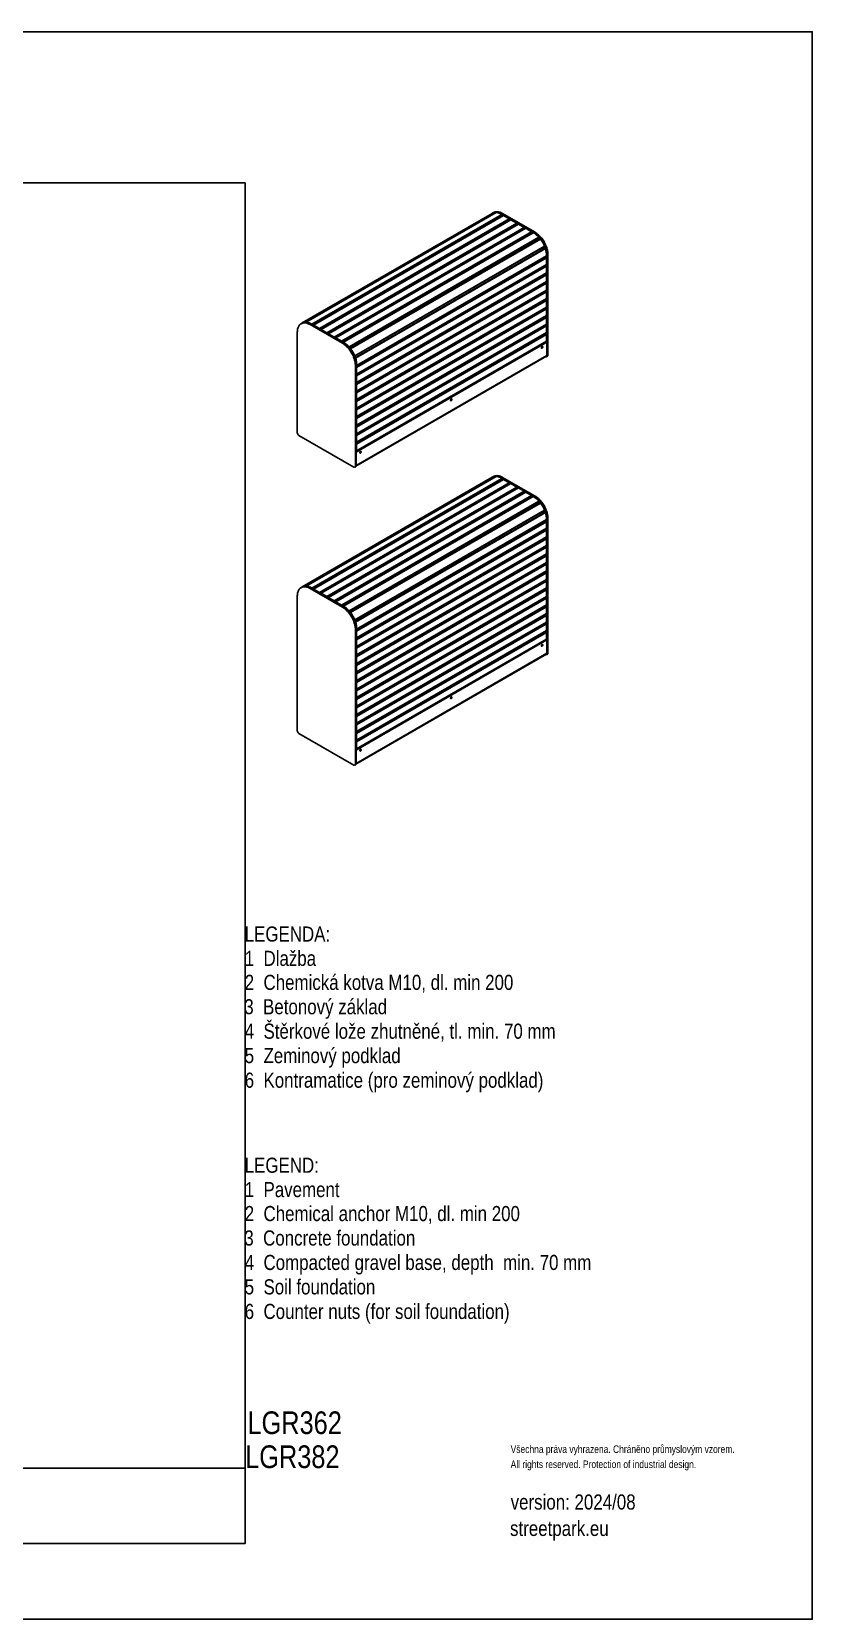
# Model space of a CAD drawing. Header units: millimetres. Extents: x 11004 to 16944, y 3085 to 7285.
# Drawn here: x 14880 to 16944, y 3085 to 7285 of the extents above; entities that cross this region are included whole.
import ezdxf

# ---------------------------------------------------------------- set-up
doc = ezdxf.new("R2010")
doc.units = ezdxf.units.MM
doc.header["$LTSCALE"] = 0.3
doc.layers.add('Nekreslit', color=6, linetype='Continuous', plot=False)
doc.styles.add('SEACAD_Arial', font='arial.ttf', dxfattribs={"width": 0.8})

msp = doc.modelspace()

# ---------------------------------------------------------------- linework, layer by layer
for p, q in [((16098, 6804.8), (15595.7, 6514.8)), ((16104, 6806.8), (15601.7, 6516.8)), ((16105.2, 6805.8), (15603.4, 6516.1)), ((16108, 6806.9), (15605.7, 6517)), ((16108.3, 6807), (15606, 6517)), ((16101.5, 6806.8), (16099.8, 6805.8)), ((16105.2, 6805.8), (16105.4, 6805.4)), ((16123.8, 6803.4), (16125.5, 6804.4)), ((16125.5, 6804.4), (16211.2, 6754.9)), ((16123.3, 6801.7), (15621, 6511.7)), ((16124.1, 6800.2), (15621.8, 6510.3)), ((16127.3, 6799.1), (15625, 6509.1)), ((16127.9, 6799), (15625.6, 6509.1)), ((16143.2, 6790.2), (15640.9, 6500.2)), ((16144.1, 6788.8), (15641.7, 6498.8)), ((16146.9, 6787.8), (15644.5, 6497.9)), ((16147.5, 6787.8), (15645.1, 6497.8)), ((16162.7, 6779), (15660.4, 6489)), ((16163.6, 6777.5), (15661.2, 6487.5)), ((16166.5, 6776.5), (15664.2, 6486.5)), ((15664.8, 6486.4), (16167.1, 6776.4)), ((15680.1, 6477.6), (16182.4, 6767.6)), ((15680.9, 6476.2), (16183.2, 6766.1)), ((16186, 6765.2), (15683.7, 6475.2)), ((15684.3, 6475.2), (16186.6, 6765.2)), ((16123.8, 6803.4), (16209.5, 6753.9)), ((16124.1, 6800.2), (16124.1, 6797.2)), ((16127.9, 6799), (16143.2, 6790.2)), ((16144.1, 6788.8), (16144.1, 6786.2)), ((16147.5, 6787.8), (16162.7, 6779)), ((16163.6, 6777.5), (16163.6, 6774.8)), ((16182.4, 6767.6), (16167.1, 6776.4)), ((16183.2, 6763.6), (16183.2, 6766.1)), ((16201.9, 6756.3), (16186.6, 6765.2)), ((15699.6, 6466.4), (16201.9, 6756.3)), ((15700.4, 6464.9), (16202.8, 6754.9)), ((16206, 6753.7), (15703.7, 6463.7)), ((15704.2, 6463.6), (16206.6, 6753.6)), ((15719.2, 6451.6), (16221.6, 6741.6)), ((15719.6, 6450), (16222, 6740)), ((16224.8, 6737), (15722.5, 6447)), ((15723.5, 6446.5), (16225.8, 6736.5)), ((16202.8, 6751.8), (16202.8, 6754.9)), ((16209.5, 6753.9), (16211.2, 6754.9)), ((16217.4, 6732.7), (16222, 6740)), ((15734.1, 6426.8), (16236.5, 6716.7)), ((15734.3, 6427.9), (16236.6, 6717.9)), ((16237.6, 6712.8), (15735.3, 6422.8)), ((16238.8, 6711.6), (15736.4, 6421.7)), ((15738.5, 6398.7), (16240.9, 6688.7)), ((15739.1, 6402.1), (16241.4, 6692.1)), ((16241.7, 6692.6), (15739.4, 6402.6)), ((15739.4, 6397.3), (16241.7, 6687.3)), ((16229.1, 6712.5), (16237.6, 6712.8)), ((16229.6, 6712.8), (16229.6, 6712.5)), ((16240.9, 6688.7), (16238.2, 6690.3)), ((16241.7, 6669.6), (16241.7, 6687.3)), ((16243.4, 6695.2), (16245.1, 6696.1)), ((16243.4, 6695.2), (16243.4, 6428.6)), ((16245.1, 6696.1), (16245.1, 6429.6)), ((15738.5, 6376.2), (16240.9, 6666.2)), ((15738.5, 6353.7), (16240.9, 6643.7)), ((15739.1, 6379.1), (16241.5, 6669.1)), ((15739.1, 6356.5), (16241.5, 6646.5)), ((15739.4, 6379.6), (16241.7, 6669.6)), ((15739.4, 6374.7), (16241.7, 6664.7)), ((15739.4, 6357.1), (16241.7, 6647.1)), ((15739.4, 6352.2), (16241.7, 6642.2)), ((16240.9, 6666.2), (16238.7, 6667.5)), ((16240.9, 6643.7), (16238.7, 6644.9)), ((16241.7, 6647.1), (16241.7, 6664.7)), ((16241.7, 6624.6), (16241.7, 6642.2)), ((15738.5, 6331.1), (16240.9, 6621.1)), ((15738.5, 6308.6), (16240.9, 6598.6)), ((15739.1, 6334), (16241.5, 6624)), ((15739.1, 6311.5), (16241.5, 6601.5)), ((15739.4, 6334.6), (16241.7, 6624.6)), ((15739.4, 6329.7), (16241.7, 6619.7)), ((15739.4, 6312), (16241.7, 6602)), ((15739.4, 6307.1), (16241.7, 6597.1)), ((15965.3, 6586.3), (15982.2, 6596.1)), ((16240.9, 6621.1), (16238.7, 6622.4)), ((16240.9, 6598.6), (16238.7, 6599.9)), ((16241.7, 6602), (16241.7, 6619.7)), ((16241.7, 6579.5), (16241.7, 6597.1)), ((15738.5, 6286.1), (16240.9, 6576)), ((15738.5, 6263.5), (16240.9, 6553.5)), ((15739.1, 6288.9), (16241.5, 6578.9)), ((15739.1, 6266.4), (16241.5, 6556.4)), ((15739.4, 6289.5), (16241.7, 6579.5)), ((15739.4, 6284.6), (16241.7, 6574.6)), ((15739.4, 6267), (16241.7, 6556.9)), ((15739.4, 6262.1), (16241.7, 6552)), ((16240.9, 6576), (16238.7, 6577.3)), ((16240.9, 6553.5), (16238.7, 6554.8)), ((16241.7, 6556.9), (16241.7, 6574.6)), ((16241.7, 6534.4), (16241.7, 6552)), ((15594, 6513.8), (15592.4, 6512.9)), ((15618, 6511.5), (15616.3, 6510.5)), ((15702.1, 6461), (15616.3, 6510.5)), ((15703.7, 6462), (15618, 6511.5)), ((15621.8, 6510.3), (15621.8, 6509.3)), ((15738.5, 6241), (16240.9, 6531)), ((15739.1, 6243.9), (16241.5, 6533.9)), ((15739.1, 6221.3), (16241.5, 6511.3)), ((15739.4, 6244.4), (16241.7, 6534.4)), ((15739.4, 6239.5), (16241.7, 6529.5)), ((15739.4, 6221.9), (16241.7, 6511.9)), ((16240.9, 6531), (16238.7, 6532.2)), ((16241.7, 6511.9), (16241.7, 6529.5)), ((15582.4, 6490.9), (15582.4, 6224.4)), ((15624.8, 6507.6), (15624.8, 6508.6)), ((15625.6, 6509.1), (15640.9, 6500.2)), ((15641.7, 6498.8), (15641.7, 6497.8)), ((15644.3, 6496.3), (15644.3, 6497.3)), ((15645.1, 6497.8), (15660.4, 6489)), ((15661.2, 6487.5), (15661.2, 6486.5)), ((15663.9, 6486), (15663.9, 6485)), ((15680.1, 6477.6), (15664.8, 6486.4)), ((15680.9, 6475.2), (15680.9, 6476.2)), ((15683.5, 6474.7), (15683.5, 6473.7)), ((15699.6, 6466.4), (15684.3, 6475.2)), ((15738.5, 6218.5), (16240.9, 6508.4)), ((15738.5, 6195.9), (16240.9, 6485.9)), ((15739.1, 6198.8), (16241.5, 6488.8)), ((15739.4, 6217), (16241.7, 6507)), ((15739.4, 6199.3), (16241.7, 6489.3)), ((15739.4, 6194.4), (16241.7, 6484.4)), ((16240.9, 6508.4), (16238.7, 6509.7)), ((16240.9, 6485.9), (16238.7, 6487.2)), ((16241.7, 6489.3), (16241.7, 6507)), ((16241.7, 6466.8), (16241.7, 6484.4)), ((15700.4, 6463.9), (15700.4, 6464.9)), ((15703.7, 6462), (15702.1, 6461)), ((15703.4, 6463.1), (15703.4, 6462.2)), ((15719, 6449), (15719.6, 6450)), ((15721.5, 6446), (15721.9, 6446.2)), ((15722.3, 6446.8), (15721.6, 6445.8)), ((15732.7, 6426.6), (15733.9, 6426.7)), ((15733.1, 6426.7), (15732.7, 6426.5)), ((15737.6, 6136), (16241.6, 6426.9)), ((16240.9, 6465.3), (15737.7, 6174.8)), ((16242.6, 6464.3), (15737.7, 6172.9)), ((16242.6, 6429.1), (15737.7, 6137.6)), ((15739.1, 6176.3), (16241.5, 6466.2)), ((15739.4, 6176.8), (16241.7, 6466.8)), ((16204.5, 6444.9), (16204.5, 6444.3)), ((16207.2, 6446.2), (16207.4, 6446)), ((16207.3, 6446.5), (16207.8, 6446.2)), ((16208.6, 6447.3), (16208.6, 6446.7)), ((16210, 6448.1), (16210, 6447.5)), ((16210.5, 6447.8), (16210.5, 6448.4)), ((16219.2, 6453.4), (16219.7, 6453.1)), ((16219.7, 6453.1), (16220.5, 6453.6)), ((16220.5, 6453.6), (16220, 6453.9)), ((16220.2, 6454), (16220.6, 6453.8)), ((16220.6, 6453.8), (16220.3, 6454)), ((16220.6, 6453.8), (16220.3, 6454)), ((16220.7, 6453.7), (16220.5, 6453.6)), ((16220.6, 6453.8), (16221.1, 6454.5)), ((16225.8, 6457.2), (16225.8, 6456.6)), ((16226.7, 6457.1), (16226.7, 6457.7)), ((16229.8, 6451.1), (16229, 6451.6)), ((16235.3, 6462.7), (16235.8, 6462.4)), ((16235.8, 6462.4), (16236.6, 6462.9)), ((16236.6, 6462.9), (16236.1, 6463.2)), ((16242.6, 6464.3), (16240.9, 6465.3)), ((16242.2, 6425.9), (16243.9, 6426.9)), ((16242.6, 6464.3), (16242.6, 6429.1)), ((16243.4, 6428.6), (16245.1, 6429.6)), ((15734.1, 6422.8), (15735.3, 6422.8)), ((15737.7, 6403.2), (15736, 6402.2)), ((15736, 6135.7), (15736, 6402.2)), ((15737.7, 6136.7), (15737.7, 6403.2)), ((15738.5, 6402.2), (15737.7, 6402.7)), ((15738.5, 6398.7), (15737.7, 6399.2)), ((15739.4, 6379.6), (15739.4, 6397.3)), ((15737.7, 6379.6), (15738.5, 6379.1)), ((15738.5, 6376.2), (15737.7, 6376.7)), ((15737.7, 6357.1), (15738.5, 6356.6)), ((15738.5, 6353.7), (15737.7, 6354.2)), ((15739.4, 6357.1), (15739.4, 6374.7)), ((15739.4, 6334.6), (15739.4, 6352.2)), ((15737.7, 6334.6), (15738.5, 6334.1)), ((15738.5, 6331.1), (15737.7, 6331.6)), ((15737.7, 6312), (15738.5, 6311.5)), ((15738.5, 6308.6), (15737.7, 6309.1)), ((15739.4, 6312), (15739.4, 6329.7)), ((15739.4, 6289.5), (15739.4, 6307.1)), ((15964.3, 6306.3), (15964.3, 6305.7)), ((15969.6, 6309), (15969.8, 6308.9)), ((15969.7, 6309.4), (15969.9, 6309.2)), ((15969.9, 6309.5), (15969.9, 6308.9)), ((15970.4, 6309.2), (15970.4, 6309.8)), ((15979, 6314.7), (15979.5, 6314.5)), ((15979.5, 6314.5), (15980.4, 6314.9)), ((15980.4, 6314.9), (15979.9, 6315.2)), ((15980.1, 6315.4), (15980.4, 6315.2)), ((15980.4, 6315.2), (15980.1, 6315.4)), ((15980.4, 6315.2), (15980.1, 6315.4)), ((15980.5, 6315), (15980.3, 6315)), ((15985.7, 6318.6), (15985.7, 6318)), ((15986.5, 6318.5), (15986.5, 6319.1)), ((15989.7, 6312.5), (15988.8, 6313)), ((15995.1, 6324), (15995.6, 6323.8)), ((15995.6, 6323.8), (15996.5, 6324.2)), ((15996.5, 6324.2), (15996, 6324.5)), ((15737.7, 6289.5), (15738.5, 6289)), ((15738.5, 6286.1), (15737.7, 6286.5)), ((15737.7, 6267), (15738.5, 6266.5)), ((15738.5, 6263.5), (15737.7, 6264)), ((15739.4, 6267), (15739.4, 6284.6)), ((15739.4, 6244.4), (15739.4, 6262.1)), ((15586.7, 6217), (15731.7, 6133.3)), ((15737.7, 6244.4), (15738.5, 6243.9)), ((15738.5, 6241), (15737.7, 6241.5)), ((15737.7, 6221.9), (15738.5, 6221.4)), ((15738.5, 6218.5), (15737.7, 6218.9)), ((15739.4, 6221.9), (15739.4, 6239.5)), ((15739.4, 6199.3), (15739.4, 6217)), ((15737.7, 6199.3), (15738.5, 6198.9)), ((15738.5, 6195.9), (15737.7, 6196.4)), ((15737.7, 6176.8), (15738.5, 6176.3)), ((15737.7, 6176.8), (15739.4, 6175.8)), ((15739.4, 6176.8), (15739.4, 6194.4)), ((15739.4, 6175.8), (15740.2, 6176.3)), ((15740.2, 6176.3), (15739.7, 6176.6)), ((15740.7, 6176.8), (15740.4, 6177)), ((15740.7, 6176.8), (15740.4, 6177)), ((15740.7, 6176.8), (15741, 6177.3)), ((15740.8, 6176.6), (15740.7, 6176.6)), ((15745.5, 6180), (15745.5, 6179.4)), ((15746.4, 6179.9), (15746.4, 6180.4)), ((15749.6, 6173.9), (15748.7, 6174.4)), ((15755, 6185.4), (15755.5, 6185.1)), ((15755.5, 6185.1), (15756.4, 6185.6)), ((15756.4, 6185.6), (15755.9, 6185.9)), ((15734.7, 6133), (15736.4, 6133.9)), ((15737.7, 6136.7), (15736, 6135.7)), ((16098, 6106.7), (15595.7, 5816.7)), ((16104, 6108.7), (15601.7, 5818.7)), ((16105.2, 6107.6), (15603.4, 5818)), ((16108, 6108.8), (15605.7, 5818.8)), ((16108.3, 6108.9), (15606, 5818.9)), ((16123.3, 6103.6), (15621, 5813.6)), ((16124.1, 6102.1), (15621.8, 5812.1)), ((16127.3, 6101), (15625, 5811)), ((16127.9, 6100.9), (15625.6, 5810.9)), ((16143.2, 6092.1), (15640.9, 5802.1)), ((16144.1, 6090.6), (15641.7, 5800.6)), ((16101.5, 6108.6), (16099.8, 6107.7)), ((16105.2, 6107.6), (16105.4, 6107.3)), ((16123.8, 6105.3), (16125.5, 6106.3)), ((16123.8, 6105.3), (16209.5, 6055.8)), ((16124.1, 6102.1), (16124.1, 6099.1)), ((16125.5, 6106.3), (16211.2, 6056.8)), ((16127.9, 6100.9), (16143.2, 6092.1)), ((16144.1, 6090.6), (16144.1, 6088.1)), ((16146.9, 6089.7), (15644.5, 5799.7)), ((16147.5, 6089.7), (15645.1, 5799.7)), ((16162.7, 6080.8), (15660.4, 5790.8)), ((16163.6, 6079.4), (15661.2, 5789.4)), ((16166.5, 6078.4), (15664.2, 5788.4)), ((15664.8, 5788.3), (16167.1, 6078.3)), ((15680.1, 5779.5), (16182.4, 6069.5)), ((15680.9, 5778), (16183.2, 6068)), ((16186, 6067.1), (15683.7, 5777.1)), ((15684.3, 5777), (16186.6, 6067)), ((15699.6, 5768.2), (16201.9, 6058.2)), ((15700.4, 5766.8), (16202.8, 6056.7)), ((16206, 6055.5), (15703.7, 5765.6)), ((15704.2, 5765.5), (16206.6, 6055.5)), ((16147.5, 6089.7), (16162.7, 6080.8)), ((16163.6, 6079.4), (16163.6, 6076.7)), ((16182.4, 6069.5), (16167.1, 6078.3)), ((16183.2, 6065.5), (16183.2, 6068)), ((16201.9, 6058.2), (16186.6, 6067)), ((16202.8, 6053.7), (16202.8, 6056.7)), ((16209.5, 6055.8), (16211.2, 6056.8)), ((15719.2, 5753.5), (16221.6, 6043.5)), ((15719.6, 5751.9), (16222, 6041.9)), ((16224.8, 6038.9), (15722.5, 5748.9)), ((15723.5, 5748.4), (16225.8, 6038.4)), ((15734.1, 5728.6), (16236.5, 6018.6)), ((15734.3, 5729.8), (16236.6, 6019.8)), ((16237.6, 6014.7), (15735.3, 5724.7)), ((16238.8, 6013.5), (15736.4, 5723.5)), ((16217.4, 6034.6), (16222, 6041.9)), ((16229.1, 6014.4), (16237.6, 6014.7)), ((16229.6, 6014.6), (16229.6, 6014.4)), ((15738.5, 5700.6), (16240.9, 5990.6)), ((15738.5, 5678.1), (16240.9, 5968.1)), ((15739.1, 5704), (16241.4, 5994)), ((15739.1, 5681), (16241.5, 5970.9)), ((16241.7, 5994.5), (15739.4, 5704.5)), ((15739.4, 5699.1), (16241.7, 5989.1)), ((15739.4, 5681.5), (16241.7, 5971.5)), ((15739.4, 5676.6), (16241.7, 5966.6)), ((16240.9, 5990.6), (16238.2, 5992.1)), ((16240.9, 5968.1), (16238.7, 5969.3)), ((16241.7, 5971.5), (16241.7, 5989.1)), ((16241.7, 5949), (16241.7, 5966.6)), ((16243.4, 5997), (16245.1, 5998)), ((16243.4, 5997), (16243.4, 5640.4)), ((16245.1, 5998), (16245.1, 5641.3)), ((15738.5, 5655.5), (16240.9, 5945.5)), ((15738.5, 5633), (16240.9, 5923)), ((15739.1, 5658.4), (16241.5, 5948.4)), ((15739.1, 5635.9), (16241.5, 5925.9)), ((15739.4, 5659), (16241.7, 5949)), ((15739.4, 5654.1), (16241.7, 5944.1)), ((15739.4, 5636.4), (16241.7, 5926.4)), ((16240.9, 5945.5), (16238.7, 5946.8)), ((16240.9, 5923), (16238.7, 5924.3)), ((16241.7, 5926.4), (16241.7, 5944.1)), ((15738.5, 5610.5), (16240.9, 5900.5)), ((15739.1, 5613.3), (16241.5, 5903.3)), ((15739.1, 5590.8), (16241.5, 5880.8)), ((15739.4, 5631.5), (16241.7, 5921.5)), ((15739.4, 5613.9), (16241.7, 5903.9)), ((15739.4, 5609), (16241.7, 5899)), ((15739.4, 5591.4), (16241.7, 5881.3)), ((16240.9, 5900.5), (16238.7, 5901.7)), ((16241.7, 5903.9), (16241.7, 5921.5)), ((16241.7, 5881.3), (16241.7, 5899)), ((15738.5, 5587.9), (16240.9, 5877.9)), ((15738.5, 5565.4), (16240.9, 5855.4)), ((15739.1, 5568.3), (16241.5, 5858.3)), ((15739.4, 5586.5), (16241.7, 5876.5)), ((15739.4, 5568.8), (16241.7, 5858.8)), ((15739.4, 5563.9), (16241.7, 5853.9)), ((16240.9, 5877.9), (16238.7, 5879.2)), ((16240.9, 5855.4), (16238.7, 5856.7)), ((16241.7, 5858.8), (16241.7, 5876.5)), ((16241.7, 5836.3), (16241.7, 5853.9)), ((15594, 5815.7), (15592.4, 5814.7)), ((15618, 5813.3), (15616.3, 5812.4)), ((15702.1, 5762.9), (15616.3, 5812.4)), ((15703.7, 5763.9), (15618, 5813.3)), ((15621.8, 5812.1), (15621.8, 5811.2)), ((15624.8, 5809.5), (15624.8, 5810.4)), ((15625.6, 5810.9), (15640.9, 5802.1)), ((15641.7, 5800.6), (15641.7, 5799.7)), ((15644.3, 5798.2), (15644.3, 5799.2)), ((15645.1, 5799.7), (15660.4, 5790.8)), ((15738.5, 5542.9), (16240.9, 5832.8)), ((15738.5, 5520.3), (16240.9, 5810.3)), ((15739.1, 5545.7), (16241.5, 5835.7)), ((15739.1, 5523.2), (16241.5, 5813.2)), ((15739.4, 5546.3), (16241.7, 5836.3)), ((15739.4, 5541.4), (16241.7, 5831.4)), ((15739.4, 5523.8), (16241.7, 5813.7)), ((15739.4, 5518.9), (16241.7, 5808.8)), ((16240.9, 5832.8), (16238.7, 5834.1)), ((16240.9, 5810.3), (16238.7, 5811.6)), ((16241.7, 5813.7), (16241.7, 5831.4)), ((16241.7, 5791.2), (16241.7, 5808.8)), ((15582.4, 5792.8), (15582.4, 5436.1)), ((15661.2, 5789.4), (15661.2, 5788.4)), ((15663.9, 5787.8), (15663.9, 5786.8)), ((15680.1, 5779.5), (15664.8, 5788.3)), ((15680.9, 5777), (15680.9, 5778)), ((15683.5, 5776.6), (15683.5, 5775.6)), ((15699.6, 5768.2), (15684.3, 5777)), ((15700.4, 5765.8), (15700.4, 5766.8)), ((15703.7, 5763.9), (15702.1, 5762.9)), ((15703.4, 5765), (15703.4, 5764.1)), ((15738.5, 5497.8), (16240.9, 5787.8)), ((15738.5, 5475.2), (16240.9, 5765.2)), ((15739.1, 5500.7), (16241.5, 5790.7)), ((15739.1, 5478.1), (16241.5, 5768.1)), ((15739.4, 5501.2), (16241.7, 5791.2)), ((15739.4, 5496.3), (16241.7, 5786.3)), ((15739.4, 5478.7), (16241.7, 5768.7)), ((15739.4, 5473.8), (16241.7, 5763.8)), ((16240.9, 5787.8), (16238.7, 5789)), ((16240.9, 5765.2), (16238.7, 5766.5)), ((16241.7, 5768.7), (16241.7, 5786.3)), ((16241.7, 5746.1), (16241.7, 5763.8)), ((15719, 5750.9), (15719.6, 5751.9)), ((15721.5, 5747.8), (15721.9, 5748.1)), ((15722.3, 5748.7), (15721.6, 5747.7)), ((15732.7, 5728.5), (15733.9, 5728.6)), ((15733.1, 5728.5), (15732.7, 5728.3)), ((15734.1, 5724.6), (15735.3, 5724.7)), ((15738.5, 5452.7), (16240.9, 5742.7)), ((15738.5, 5430.2), (16240.9, 5720.2)), ((15739.1, 5455.6), (16241.5, 5745.6)), ((15739.1, 5433.1), (16241.5, 5723)), ((15739.4, 5456.1), (16241.7, 5746.1)), ((15739.4, 5451.2), (16241.7, 5741.2)), ((15739.4, 5433.6), (16241.7, 5723.6)), ((15739.4, 5428.7), (16241.7, 5718.7)), ((16240.9, 5742.7), (16238.7, 5744)), ((16240.9, 5720.2), (16238.7, 5721.4)), ((16241.7, 5723.6), (16241.7, 5741.2)), ((16241.7, 5701.1), (16241.7, 5718.7)), ((15737.7, 5705.1), (15736, 5704.1)), ((15736, 5347.4), (15736, 5704.1)), ((15737.7, 5348.4), (15737.7, 5705.1)), ((15738.5, 5704.1), (15737.7, 5704.5)), ((15738.5, 5700.6), (15737.7, 5701.1)), ((15737.7, 5681.5), (15738.5, 5681)), ((15738.5, 5678.1), (15737.7, 5678.6)), ((16240.9, 5677.1), (15737.7, 5386.6)), ((16242.6, 5676.1), (15737.7, 5384.6)), ((15738.5, 5407.6), (16240.9, 5697.6)), ((15739.1, 5410.5), (16241.5, 5700.5)), ((15739.1, 5388), (16241.5, 5678)), ((15739.4, 5411.1), (16241.7, 5701.1)), ((15739.4, 5681.5), (15739.4, 5699.1)), ((15739.4, 5406.2), (16241.7, 5696.2)), ((15739.4, 5388.5), (16241.7, 5678.5)), ((15739.4, 5659), (15739.4, 5676.6)), ((16235.3, 5674.4), (16235.8, 5674.1)), ((16235.8, 5674.1), (16236.6, 5674.6)), ((16236.6, 5674.6), (16236.1, 5674.9)), ((16240.9, 5697.6), (16238.7, 5698.9)), ((16242.6, 5676.1), (16240.9, 5677.1)), ((16241.7, 5678.5), (16241.7, 5696.2)), ((16242.6, 5676.1), (16242.6, 5640.8)), ((15737.6, 5347.7), (16241.6, 5638.6)), ((15737.7, 5659), (15738.5, 5658.5)), ((15738.5, 5655.5), (15737.7, 5656)), ((16242.6, 5640.8), (15737.7, 5349.3)), ((15737.7, 5636.4), (15738.5, 5635.9)), ((15738.5, 5633), (15737.7, 5633.5)), ((15739.4, 5636.4), (15739.4, 5654.1)), ((15739.4, 5613.9), (15739.4, 5631.5)), ((16204.5, 5656.6), (16204.5, 5656)), ((16207.2, 5657.9), (16207.4, 5657.7)), ((16207.3, 5658.2), (16207.8, 5657.9)), ((16208.6, 5659), (16208.6, 5658.4)), ((16210, 5659.8), (16210, 5659.2)), ((16210.5, 5659.5), (16210.5, 5660.1)), ((16219.2, 5665.1), (16219.7, 5664.8)), ((16219.7, 5664.8), (16220.5, 5665.3)), ((16220.5, 5665.3), (16220, 5665.6)), ((16220.2, 5665.7), (16220.6, 5665.6)), ((16220.6, 5665.6), (16220.3, 5665.8)), ((16220.6, 5665.6), (16220.3, 5665.8)), ((16220.7, 5665.4), (16220.5, 5665.3)), ((16220.6, 5665.6), (16221.1, 5666.2)), ((16225.8, 5668.9), (16225.8, 5668.4)), ((16226.7, 5668.8), (16226.7, 5669.4)), ((16229.8, 5662.8), (16229, 5663.3)), ((16238.3, 5668.7), (16238.3, 5668.7)), ((16242.2, 5637.6), (16243.9, 5638.6)), ((16243.4, 5640.4), (16245.1, 5641.3)), ((15737.7, 5613.9), (15738.5, 5613.4)), ((15738.5, 5610.5), (15737.7, 5611)), ((15737.7, 5591.4), (15738.5, 5590.9)), ((15738.5, 5587.9), (15737.7, 5588.4)), ((15739.4, 5591.4), (15739.4, 5609)), ((15739.4, 5568.8), (15739.4, 5586.5)), ((15737.7, 5568.8), (15738.5, 5568.3)), ((15738.5, 5565.4), (15737.7, 5565.9)), ((15737.7, 5546.3), (15738.5, 5545.8)), ((15739.4, 5546.3), (15739.4, 5563.9)), ((15738.5, 5542.9), (15737.7, 5543.3)), ((15737.7, 5523.8), (15738.5, 5523.3)), ((15738.5, 5520.3), (15737.7, 5520.8)), ((15739.4, 5523.8), (15739.4, 5541.4)), ((15739.4, 5501.2), (15739.4, 5518.9)), ((15957.7, 5513.9), (15958, 5513.7)), ((15957.8, 5514.2), (15958.3, 5513.9)), ((15959.1, 5515), (15959.1, 5514.4)), ((15969.9, 5521.2), (15969.9, 5520.6)), ((15970.4, 5520.9), (15970.4, 5521.5)), ((15979, 5526.5), (15979.5, 5526.2)), ((15979.5, 5526.2), (15980.4, 5526.7)), ((15980.4, 5526.7), (15979.9, 5527)), ((15980.9, 5527.2), (15980.6, 5527.4)), ((15980.9, 5527.2), (15980.6, 5527.4)), ((15980.9, 5527.2), (15981.1, 5527.7)), ((15981.6, 5527.8), (15981.8, 5528)), ((15985.7, 5530.3), (15985.7, 5529.7)), ((15986.5, 5530.2), (15986.5, 5530.8)), ((15989.7, 5524.2), (15988.8, 5524.7)), ((15995.1, 5535.8), (15995.6, 5535.5)), ((15995.6, 5535.5), (15996.5, 5536)), ((15996.5, 5536), (15996, 5536.3)), ((15737.7, 5501.2), (15738.5, 5500.7)), ((15738.5, 5497.8), (15737.7, 5498.3)), ((15737.7, 5478.7), (15738.5, 5478.2)), ((15738.5, 5475.2), (15737.7, 5475.7)), ((15739.4, 5478.7), (15739.4, 5496.3)), ((15739.4, 5456.1), (15739.4, 5473.8)), ((15586.7, 5428.7), (15731.7, 5345)), ((15737.7, 5456.1), (15738.5, 5455.7)), ((15738.5, 5452.7), (15737.7, 5453.2)), ((15737.7, 5433.6), (15738.5, 5433.1)), ((15738.5, 5430.2), (15737.7, 5430.7)), ((15739.4, 5433.6), (15739.4, 5451.2)), ((15739.4, 5411.1), (15739.4, 5428.7)), ((15737.7, 5411.1), (15738.5, 5410.6)), ((15738.5, 5407.6), (15737.7, 5408.1)), ((15737.7, 5388.5), (15738.5, 5388)), ((15737.7, 5388.5), (15739.4, 5387.6)), ((15739.4, 5388.5), (15739.4, 5406.2)), ((15739.4, 5387.6), (15740.2, 5388)), ((15740.2, 5388), (15739.7, 5388.3)), ((15740.7, 5388.5), (15740.4, 5388.7)), ((15740.7, 5388.5), (15740.4, 5388.7)), ((15740.7, 5388.5), (15741, 5389.1)), ((15740.8, 5388.4), (15740.7, 5388.3)), ((15745.5, 5391.7), (15745.5, 5391.1)), ((15746.4, 5391.6), (15746.4, 5392.2)), ((15749.6, 5385.6), (15748.7, 5386.1)), ((15755, 5397.1), (15755.5, 5396.9)), ((15755.5, 5396.9), (15756.4, 5397.3)), ((15756.4, 5397.3), (15755.9, 5397.6)), ((15734.7, 5344.7), (15736.4, 5345.7)), ((15737.7, 5348.4), (15736, 5347.4))]:
    msp.add_line(p, q)
at = {"flags": 128}
for points in [[(16098.9, 6805.3), (16099, 6805.3), (16100.6, 6806.2), (16102.3, 6807), (16104.2, 6807.5), (16106.1, 6807.9), (16108.2, 6808), (16110.2, 6808), (16112.4, 6807.7), (16114.6, 6807.2), (16116.9, 6806.6), (16119.1, 6805.7), (16121.5, 6804.7), (16123.8, 6803.4)], [(16101.5, 6806.8), (16102.3, 6807.2), (16104, 6808), (16105.9, 6808.5), (16107.8, 6808.9), (16109.9, 6809), (16111.9, 6809), (16114.1, 6808.7), (16116.3, 6808.2), (16118.6, 6807.6), (16120.8, 6806.7), (16123.2, 6805.6), (16125.5, 6804.4)], [(16108, 6806.9), (16108.1, 6807), (16108.3, 6807)], [(16209.5, 6753.9), (16211.8, 6752.5), (16214.1, 6750.9), (16216.4, 6749.1), (16218.6, 6747.2), (16220.8, 6745.1), (16223, 6742.9), (16225.1, 6740.5), (16227.1, 6738.1), (16229, 6735.5), (16230.9, 6732.8), (16232.6, 6730), (16234.3, 6727.2), (16235.8, 6724.3), (16237.2, 6721.3), (16238.5, 6718.4), (16239.6, 6715.4), (16240.6, 6712.4), (16241.5, 6709.4), (16242.2, 6706.5), (16242.7, 6703.5), (16243.1, 6700.7), (16243.3, 6697.9), (16243.4, 6695.2)], [(16211.2, 6754.9), (16213.5, 6753.5), (16215.8, 6751.9), (16218.1, 6750.1), (16220.3, 6748.2), (16222.5, 6746.1), (16224.7, 6743.9), (16226.8, 6741.5), (16228.8, 6739), (16230.7, 6736.4), (16232.6, 6733.8), (16234.3, 6731), (16236, 6728.2), (16237.5, 6725.3), (16238.9, 6722.3), (16240.2, 6719.3), (16241.3, 6716.4), (16242.3, 6713.4), (16243.1, 6710.4), (16243.9, 6707.4), (16244.4, 6704.5), (16244.8, 6701.7), (16245, 6698.9), (16245.1, 6696.1)], [(16217.7, 6733.2), (16217.8, 6733.2), (16217.9, 6733)], [(16225.8, 6736.5), (16225.7, 6736.7), (16225.5, 6736.8), (16225.3, 6736.9), (16225.2, 6737), (16225, 6737), (16224.9, 6737), (16224.8, 6737)], [(16236.5, 6716.7), (16236.5, 6716.8), (16236.6, 6716.9), (16236.7, 6717.1), (16236.7, 6717.2), (16236.7, 6717.4), (16236.7, 6717.7), (16236.6, 6717.9)], [(15616.3, 6510.5), (15614, 6511.7), (15611.7, 6512.8), (15609.4, 6513.7), (15607.2, 6514.3), (15605, 6514.8), (15602.8, 6515), (15600.7, 6515.1), (15598.7, 6515), (15596.8, 6514.6), (15594.9, 6514.1), (15593.2, 6513.3), (15591.5, 6512.4), (15590, 6511.2), (15588.6, 6509.9), (15587.3, 6508.4), (15586.2, 6506.7), (15585.2, 6504.9), (15584.4, 6502.9), (15583.7, 6500.7), (15583.1, 6498.5), (15582.7, 6496), (15582.5, 6493.5), (15582.4, 6490.9)], [(15618, 6511.5), (15615.7, 6512.7), (15613.4, 6513.8), (15611.1, 6514.6), (15608.9, 6515.3), (15606.7, 6515.8), (15604.5, 6516), (15602.4, 6516.1), (15600.4, 6515.9), (15598.5, 6515.6), (15596.6, 6515), (15594.9, 6514.3), (15594, 6513.8)], [(15605.5, 6515.9), (15605.5, 6516.1), (15605.4, 6516.3), (15605.5, 6516.5), (15605.5, 6516.7), (15605.6, 6516.8), (15605.7, 6516.9), (15605.8, 6517), (15606, 6517)], [(15736, 6402.2), (15735.9, 6404.9), (15735.7, 6407.7), (15735.3, 6410.6), (15734.7, 6413.5), (15734, 6416.5), (15733.2, 6419.5), (15732.2, 6422.5), (15731.1, 6425.4), (15729.8, 6428.4), (15728.4, 6431.4), (15726.9, 6434.3), (15725.2, 6437.1), (15723.5, 6439.9), (15721.6, 6442.5), (15719.7, 6445.1), (15717.7, 6447.6), (15715.6, 6450), (15713.4, 6452.2), (15711.2, 6454.3), (15709, 6456.2), (15706.7, 6458), (15704.4, 6459.6), (15702.1, 6461)], [(15737.7, 6403.2), (15737.6, 6405.9), (15737.4, 6408.7), (15737, 6411.6), (15736.4, 6414.5), (15735.7, 6417.5), (15734.9, 6420.4), (15733.9, 6423.4), (15732.7, 6426.4), (15731.5, 6429.4), (15730.1, 6432.3), (15728.6, 6435.2), (15726.9, 6438.1), (15725.2, 6440.8), (15723.3, 6443.5), (15721.4, 6446.1), (15719.4, 6448.6), (15717.3, 6450.9), (15715.1, 6453.2), (15712.9, 6455.3), (15710.7, 6457.2), (15708.4, 6459), (15706.1, 6460.6), (15703.7, 6462)], [(15723.5, 6446.5), (15723.3, 6446.7), (15723.2, 6446.9), (15723, 6447), (15722.8, 6447), (15722.7, 6447.1), (15722.5, 6447), (15722.4, 6447), (15722.3, 6446.8)], [(15733.9, 6426.7), (15734.1, 6426.7), (15734.2, 6426.8), (15734.3, 6426.9), (15734.4, 6427.1), (15734.4, 6427.3), (15734.4, 6427.5), (15734.3, 6427.7), (15734.3, 6427.9)], [(16220.6, 6453.8), (16220.6, 6453.8), (16220.6, 6453.8), (16220.6, 6453.8), (16220.6, 6453.8), (16220.6, 6453.8), (16220.6, 6453.8), (16220.6, 6453.8), (16220.6, 6453.8)], [(16221.8, 6454.8), (16221.8, 6454.8), (16221.9, 6455)], [(16231.7, 6451.2), (16231.7, 6451.8), (16231.4, 6452.3), (16231.1, 6452.5), (16230.6, 6452.6), (16230.1, 6452.5), (16229.6, 6452.2), (16229, 6451.7), (16228.6, 6451.1), (16228.2, 6450.4), (16228, 6449.7), (16227.9, 6449), (16228, 6448.5), (16228.2, 6448), (16228.6, 6447.8), (16229, 6447.7), (16229.6, 6447.8), (16230.1, 6448.1), (16230.6, 6448.6), (16231.1, 6449.2), (16231.4, 6449.9), (16231.7, 6450.6), (16231.7, 6451.2)], [(16243.4, 6428.6), (16243.3, 6427.7), (16243.1, 6426.9), (16242.7, 6426.3), (16242.2, 6425.9), (16241.5, 6425.6), (16240.8, 6425.6), (16240, 6425.8), (16239.8, 6425.9)], [(15980.4, 6315.2), (15980.8, 6315.6), (15981.1, 6315.9)], [(15981.3, 6315.5), (15981.5, 6315.8), (15981.9, 6316.4)], [(15991.6, 6312.6), (15991.5, 6313.2), (15991.3, 6313.6), (15991, 6313.9), (15990.5, 6314), (15990, 6313.9), (15989.4, 6313.5), (15988.9, 6313.1), (15988.5, 6312.5), (15988.1, 6311.8), (15987.9, 6311.1), (15987.8, 6310.4), (15987.9, 6309.8), (15988.1, 6309.4), (15988.5, 6309.1), (15988.9, 6309), (15989.4, 6309.2), (15990, 6309.5), (15990.5, 6310), (15991, 6310.6), (15991.3, 6311.2), (15991.5, 6311.9), (15991.6, 6312.6)], [(15740, 6176.8), (15740.1, 6176.8), (15740.7, 6176.8)], [(15740.1, 6176.4), (15740.3, 6176.4), (15740.8, 6176.7)], [(15740.4, 6176.4), (15740.3, 6176.4), (15740.2, 6176.3)], [(15740.7, 6176.8), (15740.7, 6176.8), (15740.7, 6176.8), (15740.7, 6176.8), (15740.7, 6176.8), (15740.7, 6176.8), (15740.7, 6176.8), (15740.7, 6176.8), (15740.7, 6176.8)], [(15740.8, 6176.7), (15741.2, 6177.1), (15741.6, 6177.6)], [(15741.2, 6176.9), (15741.5, 6177.3), (15741.8, 6177.8)], [(15751.5, 6174), (15751.4, 6174.6), (15751.2, 6175), (15750.8, 6175.3), (15750.4, 6175.3), (15749.8, 6175.2), (15749.3, 6174.9), (15748.8, 6174.4), (15748.3, 6173.8), (15748, 6173.2), (15747.7, 6172.5), (15747.7, 6171.8), (15747.7, 6171.2), (15748, 6170.8), (15748.3, 6170.5), (15748.8, 6170.4), (15749.3, 6170.5), (15749.8, 6170.9), (15750.4, 6171.3), (15750.8, 6171.9), (15751.2, 6172.6), (15751.4, 6173.3), (15751.5, 6174)], [(15731.7, 6133.3), (15732.6, 6132.9), (15733.4, 6132.7), (15734.1, 6132.7), (15734.7, 6133), (15735.3, 6133.4), (15735.7, 6134), (15735.9, 6134.8), (15736, 6135.7)], [(16098.9, 6107.2), (16099, 6107.2), (16100.6, 6108.1), (16102.3, 6108.9), (16104.2, 6109.4), (16106.1, 6109.8), (16108.2, 6109.9), (16110.2, 6109.8), (16112.4, 6109.6), (16114.6, 6109.1), (16116.9, 6108.5), (16119.1, 6107.6), (16121.5, 6106.5), (16123.8, 6105.3)], [(16101.5, 6108.6), (16102.3, 6109.1), (16104, 6109.8), (16105.9, 6110.4), (16107.8, 6110.7), (16109.9, 6110.9), (16111.9, 6110.8), (16114.1, 6110.6), (16116.3, 6110.1), (16118.6, 6109.4), (16120.8, 6108.6), (16123.2, 6107.5), (16125.5, 6106.3)], [(16108, 6108.8), (16108.1, 6108.9), (16108.3, 6108.9)], [(16209.5, 6055.8), (16211.8, 6054.4), (16214.1, 6052.8), (16216.4, 6051), (16218.6, 6049.1), (16220.8, 6047), (16223, 6044.8), (16225.1, 6042.4), (16227.1, 6039.9), (16229, 6037.3), (16230.9, 6034.7), (16232.6, 6031.9), (16234.3, 6029.1), (16235.8, 6026.2), (16237.2, 6023.2), (16238.5, 6020.2), (16239.6, 6017.3), (16240.6, 6014.3), (16241.5, 6011.3), (16242.2, 6008.3), (16242.7, 6005.4), (16243.1, 6002.5), (16243.3, 5999.7), (16243.4, 5997)], [(16211.2, 6056.8), (16213.5, 6055.4), (16215.8, 6053.8), (16218.1, 6052), (16220.3, 6050.1), (16222.5, 6048), (16224.7, 6045.7), (16226.8, 6043.4), (16228.8, 6040.9), (16230.7, 6038.3), (16232.6, 6035.6), (16234.3, 6032.9), (16236, 6030), (16237.5, 6027.1), (16238.9, 6024.2), (16240.2, 6021.2), (16241.3, 6018.2), (16242.3, 6015.2), (16243.1, 6012.3), (16243.9, 6009.3), (16244.4, 6006.4), (16244.8, 6003.5), (16245, 6000.7), (16245.1, 5998)], [(16217.7, 6035.1), (16217.8, 6035), (16217.9, 6034.9)], [(16225.8, 6038.4), (16225.7, 6038.6), (16225.5, 6038.7), (16225.3, 6038.8), (16225.2, 6038.9), (16225, 6038.9), (16224.9, 6038.9), (16224.8, 6038.9)], [(16236.5, 6018.6), (16236.5, 6018.7), (16236.6, 6018.8), (16236.7, 6018.9), (16236.7, 6019.1), (16236.7, 6019.3), (16236.7, 6019.5), (16236.6, 6019.8)], [(15616.3, 5812.4), (15614, 5813.6), (15611.7, 5814.7), (15609.4, 5815.5), (15607.2, 5816.2), (15605, 5816.7), (15602.8, 5816.9), (15600.7, 5817), (15598.7, 5816.8), (15596.8, 5816.5), (15594.9, 5815.9), (15593.2, 5815.2), (15591.5, 5814.2), (15590, 5813.1), (15588.6, 5811.8), (15587.3, 5810.3), (15586.2, 5808.6), (15585.2, 5806.8), (15584.4, 5804.8), (15583.7, 5802.6), (15583.1, 5800.3), (15582.7, 5797.9), (15582.5, 5795.4), (15582.4, 5792.8)], [(15618, 5813.3), (15615.7, 5814.6), (15613.4, 5815.6), (15611.1, 5816.5), (15608.9, 5817.2), (15606.7, 5817.6), (15604.5, 5817.9), (15602.4, 5818), (15600.4, 5817.8), (15598.5, 5817.5), (15596.6, 5816.9), (15594.9, 5816.2), (15594, 5815.7)], [(15605.5, 5817.8), (15605.5, 5818), (15605.4, 5818.2), (15605.5, 5818.4), (15605.5, 5818.6), (15605.6, 5818.7), (15605.7, 5818.8), (15605.8, 5818.9), (15606, 5818.9)], [(15736, 5704.1), (15735.9, 5706.8), (15735.7, 5709.6), (15735.3, 5712.5), (15734.7, 5715.4), (15734, 5718.4), (15733.2, 5721.3), (15732.2, 5724.3), (15731.1, 5727.3), (15729.8, 5730.3), (15728.4, 5733.2), (15726.9, 5736.1), (15725.2, 5739), (15723.5, 5741.7), (15721.6, 5744.4), (15719.7, 5747), (15717.7, 5749.5), (15715.6, 5751.8), (15713.4, 5754.1), (15711.2, 5756.1), (15709, 5758.1), (15706.7, 5759.9), (15704.4, 5761.5), (15702.1, 5762.9)], [(15737.7, 5705.1), (15737.6, 5707.8), (15737.4, 5710.6), (15737, 5713.5), (15736.4, 5716.4), (15735.7, 5719.3), (15734.9, 5722.3), (15733.9, 5725.3), (15732.7, 5728.3), (15731.5, 5731.3), (15730.1, 5734.2), (15728.6, 5737.1), (15726.9, 5739.9), (15725.2, 5742.7), (15723.3, 5745.4), (15721.4, 5748), (15719.4, 5750.5), (15717.3, 5752.8), (15715.1, 5755), (15712.9, 5757.1), (15710.7, 5759.1), (15708.4, 5760.8), (15706.1, 5762.4), (15703.7, 5763.9)], [(15723.5, 5748.4), (15723.3, 5748.6), (15723.2, 5748.7), (15723, 5748.8), (15722.8, 5748.9), (15722.7, 5748.9), (15722.5, 5748.9), (15722.4, 5748.8), (15722.3, 5748.7)], [(15733.9, 5728.6), (15734.1, 5728.6), (15734.2, 5728.7), (15734.3, 5728.8), (15734.4, 5728.9), (15734.4, 5729.1), (15734.4, 5729.3), (15734.3, 5729.5), (15734.3, 5729.8)], [(16220.6, 5665.6), (16220.6, 5665.6), (16220.6, 5665.6), (16220.6, 5665.6), (16220.6, 5665.6), (16220.6, 5665.6), (16220.6, 5665.6), (16220.6, 5665.6), (16220.6, 5665.6)], [(16221.8, 5666.5), (16221.8, 5666.6), (16221.9, 5666.7)], [(16231.7, 5663), (16231.7, 5663.5), (16231.4, 5664), (16231.1, 5664.3), (16230.6, 5664.3), (16230.1, 5664.2), (16229.6, 5663.9), (16229, 5663.4), (16228.6, 5662.8), (16228.2, 5662.1), (16228, 5661.4), (16227.9, 5660.8), (16228, 5660.2), (16228.2, 5659.7), (16228.6, 5659.5), (16229, 5659.4), (16229.6, 5659.5), (16230.1, 5659.8), (16230.6, 5660.3), (16231.1, 5660.9), (16231.4, 5661.6), (16231.7, 5662.3), (16231.7, 5663)], [(16243.4, 5640.4), (16243.3, 5639.5), (16243.1, 5638.7), (16242.7, 5638.1), (16242.2, 5637.6), (16241.5, 5637.4), (16240.8, 5637.3), (16240, 5637.5), (16239.8, 5637.6)], [(15980.1, 5527.1), (15980.4, 5527.2), (15980.9, 5527.2)], [(15980.5, 5526.8), (15980.4, 5526.7), (15980.3, 5526.7)], [(15980.9, 5527.2), (15980.9, 5527.2), (15980.9, 5527.2), (15980.9, 5527.2), (15980.9, 5527.2), (15980.9, 5527.2), (15980.9, 5527.2), (15980.9, 5527.2), (15980.9, 5527.2)], [(15981.3, 5527.2), (15981.5, 5527.4), (15981.9, 5528.1)], [(15991.6, 5524.3), (15991.5, 5524.9), (15991.3, 5525.4), (15991, 5525.6), (15990.5, 5525.7), (15990, 5525.6), (15989.4, 5525.3), (15988.9, 5524.8), (15988.5, 5524.2), (15988.1, 5523.5), (15987.9, 5522.8), (15987.8, 5522.1), (15987.9, 5521.6), (15988.1, 5521.1), (15988.5, 5520.9), (15988.9, 5520.8), (15989.4, 5520.9), (15990, 5521.2), (15990.5, 5521.7), (15991, 5522.3), (15991.3, 5523), (15991.5, 5523.7), (15991.6, 5524.3)], [(15740, 5388.5), (15740.1, 5388.5), (15740.7, 5388.5)], [(15740.1, 5388.1), (15740.3, 5388.2), (15740.8, 5388.4)], [(15740.4, 5388.1), (15740.3, 5388.1), (15740.2, 5388.1)], [(15740.7, 5388.5), (15740.7, 5388.5), (15740.7, 5388.5), (15740.7, 5388.5), (15740.7, 5388.5), (15740.7, 5388.5), (15740.7, 5388.5), (15740.7, 5388.5), (15740.7, 5388.5)], [(15740.8, 5388.4), (15741.2, 5388.8), (15741.6, 5389.4)], [(15741.2, 5388.6), (15741.5, 5389), (15741.8, 5389.5)], [(15751.5, 5385.7), (15751.4, 5386.3), (15751.2, 5386.7), (15750.8, 5387), (15750.4, 5387.1), (15749.8, 5387), (15749.3, 5386.6), (15748.8, 5386.2), (15748.3, 5385.6), (15748, 5384.9), (15747.7, 5384.2), (15747.7, 5383.5), (15747.7, 5382.9), (15748, 5382.5), (15748.3, 5382.2), (15748.8, 5382.1), (15749.3, 5382.3), (15749.8, 5382.6), (15750.4, 5383.1), (15750.8, 5383.7), (15751.2, 5384.3), (15751.4, 5385), (15751.5, 5385.7)], [(15731.7, 5345), (15732.6, 5344.6), (15733.4, 5344.4), (15734.1, 5344.4), (15734.7, 5344.7), (15735.3, 5345.1), (15735.7, 5345.7), (15735.9, 5346.5), (15736, 5347.4)]]:
    msp.add_lwpolyline(points, dxfattribs=at)
for centre, radius, start, end in [((16106.3, 6790.3), 16.7, 97.9864, 119.7828), ((16103.8, 6805.4), 1.41, 13.903, 83.1127), ((16105.1, 6774.2), 32.9, 56.539, 84.5184), ((16122.3, 6800.2), 1.85, 2.6991, 56.0907), ((16127.6, 6798.6), 0.604, 54.3824, 114.3071), ((16142.2, 6788.7), 1.84, 2.6055, 57.3945), ((16147.1, 6787.3), 0.604, 54.3824, 114.3071), ((16161.7, 6777.4), 1.84, 2.6055, 57.3945), ((16166.8, 6775.9), 0.604, 54.3824, 114.3071), ((16181.4, 6766.1), 1.84, 2.6055, 57.3945), ((16186.3, 6764.7), 0.604, 54.3824, 114.3071), ((16200.9, 6754.8), 1.84, 2.6055, 57.3945), ((16206.2, 6753.1), 0.584, 56.5294, 114.996), ((16178.5, 6703.3), 57.6, 41.6974, 60.9118), ((16220.5, 6740.5), 1.5, 341.2662, 47.3083), ((16160.5, 6686.4), 82.3, 22.4937, 37.5063), ((16237.3, 6711.3), 1.5, 12.6892, 78.7379), ((16184, 6693.5), 57.6, 359.0909, 18.3028), ((16239.9, 6687.2), 1.84, 2.6055, 57.3945), ((16241.1, 6692.6), 0.584, 305.0021, 3.4744), ((16239.9, 6664.6), 1.84, 2.6055, 57.3945), ((16239.9, 6642.1), 1.84, 2.6055, 57.3945), ((16241.1, 6669.6), 0.592, 305.0133, 6.2988), ((16241.1, 6647), 0.592, 305.0133, 6.2988), ((16239.9, 6619.6), 1.84, 2.6055, 57.3945), ((16239.9, 6597), 1.84, 2.6055, 57.3945), ((16241.1, 6624.5), 0.592, 305.0133, 6.2988), ((16241.1, 6601.9), 0.592, 305.0133, 6.2988), ((16239.9, 6574.5), 1.84, 2.6055, 57.3945), ((16239.9, 6552), 1.84, 2.6055, 57.3945), ((16241.1, 6579.4), 0.592, 305.0133, 6.2988), ((16241.1, 6556.9), 0.592, 305.0133, 6.2988), ((15604, 6500.4), 16.6, 97.9305, 123.3157), ((15601.6, 6515.5), 1.31, 24.6638, 84.1056), ((15602.8, 6484.2), 32.9, 56.539, 84.5184), ((15619.9, 6510.2), 1.85, 2.6991, 56.0907), ((16239.9, 6529.4), 1.84, 2.6055, 57.3945), ((16241.1, 6534.3), 0.592, 305.0133, 6.2988), ((16241.1, 6511.8), 0.592, 305.0133, 6.2988), ((15625.3, 6508.7), 0.524, 50.7967, 189.214), ((15639.9, 6498.7), 1.84, 2.6055, 57.3945), ((15644.8, 6497.4), 0.524, 50.7967, 189.214), ((15659.4, 6487.4), 1.84, 2.6055, 57.3945), ((15664.5, 6486), 0.524, 50.7967, 189.214), ((15679.1, 6476.1), 1.84, 2.6055, 57.3945), ((15684, 6474.8), 0.524, 50.7967, 189.214), ((16239.9, 6506.9), 1.84, 2.6055, 57.3945), ((16239.9, 6484.3), 1.84, 2.6055, 57.3945), ((16241.1, 6489.3), 0.592, 305.0133, 6.2988), ((15698.6, 6464.8), 1.84, 2.6055, 57.3945), ((15703.9, 6463.2), 0.519, 53.9546, 189.6852), ((15676.2, 6413.3), 57.6, 41.6974, 60.9118), ((15718.2, 6450.5), 1.5, 341.2662, 47.3083), ((15658.2, 6396.4), 82.3, 22.4937, 37.5063), ((16205.1, 6445.1), 0.651, 198.3385, 244.4413), ((16207.4, 6446.5), 0.434, 207.0817, 239.5957), ((16219.9, 6455.7), 2.11, 282.5553, 336.5), ((16219.8, 6455.8), 2.22, 285.203, 336.8692), ((16219.2, 6456.3), 3.02, 306.5483, 334.02), ((16219.6, 6456), 2.64, 316.283, 339.4866), ((16226.1, 6452.3), 3.95, 297.9156, 2.0898), ((16241.1, 6466.7), 0.592, 305.0133, 6.2988), ((16240.3, 6428.8), 2.3, 304.0564, 7.2558), ((16242.3, 6429.2), 2.88, 304.0564, 7.2558), ((15735, 6421.3), 1.5, 12.6892, 78.7379), ((15681.7, 6403.6), 57.6, 359.0909, 18.3028), ((15738.8, 6402.6), 0.519, 230.3251, 6.0566), ((15737.5, 6397.2), 1.84, 2.6055, 57.3945), ((15738.9, 6379.6), 0.524, 230.7967, 9.214), ((15737.5, 6374.7), 1.84, 2.6055, 57.3945), ((15738.9, 6357), 0.524, 230.7967, 9.214), ((15737.5, 6352.1), 1.84, 2.6055, 57.3945), ((15738.9, 6334.5), 0.524, 230.7967, 9.214), ((15737.5, 6329.6), 1.84, 2.6055, 57.3945), ((15738.9, 6311.9), 0.524, 230.7967, 9.214), ((15737.5, 6307), 1.84, 2.6055, 57.3945), ((15965, 6306.5), 0.651, 198.3385, 244.4413), ((15969.8, 6309.4), 0.437, 205.3129, 239.5611), ((15979.8, 6317.1), 2.08, 282.1071, 336.9483), ((15979.9, 6316.7), 1.75, 281.8259, 320.783), ((15980, 6316.3), 1.19, 289.1746, 289.2072), ((15979.1, 6317.6), 2.96, 306.2686, 334.2997), ((15979.9, 6317.1), 2.05, 312.4547, 337.7653), ((15978.9, 6317.7), 3.12, 317.5956, 332.5546), ((15986, 6313.7), 3.95, 297.9156, 2.0898), ((15738.9, 6289.4), 0.524, 230.7967, 9.214), ((15737.5, 6284.5), 1.84, 2.6055, 57.3945), ((15738.9, 6266.9), 0.524, 230.7967, 9.214), ((15737.5, 6262), 1.84, 2.6055, 57.3945), ((15591.6, 6224.8), 9.22, 182.6055, 237.3945), ((15738.9, 6244.3), 0.524, 230.7967, 9.214), ((15737.5, 6239.4), 1.84, 2.6055, 57.3945), ((15738.9, 6221.8), 0.524, 230.7967, 9.214), ((15737.5, 6216.9), 1.84, 2.6055, 57.3945), ((15738.9, 6199.3), 0.524, 230.7967, 9.214), ((15737.5, 6194.4), 1.84, 2.6055, 57.3945), ((15738.9, 6176.7), 0.524, 230.7967, 9.214), ((15739.6, 6178.5), 2.08, 282.1071, 336.9483), ((15738.8, 6179.1), 3.12, 308.4575, 333.6572), ((15745.8, 6175.1), 3.95, 297.9156, 2.0898), ((15734.7, 6136.4), 2.96, 305.0133, 6.2988), ((16106.3, 6092.1), 16.7, 97.9864, 119.7828), ((16103.8, 6107.3), 1.41, 13.903, 83.1127), ((16105.1, 6076.1), 32.9, 56.539, 84.5184), ((16122.3, 6102), 1.85, 2.6991, 56.0907), ((16127.6, 6100.4), 0.604, 54.3824, 114.3071), ((16142.2, 6090.6), 1.84, 2.6055, 57.3945), ((16147.1, 6089.2), 0.604, 54.3824, 114.3071), ((16161.7, 6079.3), 1.84, 2.6055, 57.3945), ((16166.8, 6077.8), 0.604, 54.3824, 114.3071), ((16181.4, 6067.9), 1.84, 2.6055, 57.3945), ((16186.3, 6066.5), 0.604, 54.3824, 114.3071), ((16200.9, 6056.7), 1.84, 2.6055, 57.3945), ((16206.2, 6055), 0.584, 56.5294, 114.996), ((16178.5, 6005.1), 57.6, 41.6974, 60.9118), ((16220.5, 6042.4), 1.5, 341.2662, 47.3083), ((16160.5, 5988.3), 82.3, 22.4937, 37.5063), ((16237.3, 6013.2), 1.5, 12.6892, 78.7379), ((16184, 5995.4), 57.6, 359.0909, 18.3028), ((16239.9, 5989), 1.84, 2.6055, 57.3945), ((16239.9, 5966.5), 1.84, 2.6055, 57.3945), ((16241.1, 5994.5), 0.584, 305.0021, 3.4744), ((16241.1, 5971.4), 0.592, 305.0133, 6.2988), ((16239.9, 5944), 1.84, 2.6055, 57.3945), ((16239.9, 5921.4), 1.84, 2.6055, 57.3945), ((16241.1, 5948.9), 0.592, 305.0133, 6.2988), ((16241.1, 5926.4), 0.592, 305.0133, 6.2988), ((16239.9, 5898.9), 1.84, 2.6055, 57.3945), ((16241.1, 5903.8), 0.592, 305.0133, 6.2988), ((16241.1, 5881.3), 0.592, 305.0133, 6.2988), ((16239.9, 5876.4), 1.84, 2.6055, 57.3945), ((16239.9, 5853.8), 1.84, 2.6055, 57.3945), ((16241.1, 5858.7), 0.592, 305.0133, 6.2988), ((15604, 5802.3), 16.6, 97.9305, 123.3157), ((15601.6, 5817.4), 1.31, 24.6638, 84.1056), ((15602.8, 5786.1), 32.9, 56.539, 84.5184), ((15619.9, 5812), 1.85, 2.6991, 56.0907), ((15625.3, 5810.5), 0.524, 50.7967, 189.214), ((15639.9, 5800.6), 1.84, 2.6055, 57.3945), ((15644.8, 5799.3), 0.524, 50.7967, 189.214), ((16239.9, 5831.3), 1.84, 2.6055, 57.3945), ((16239.9, 5808.8), 1.84, 2.6055, 57.3945), ((16241.1, 5836.2), 0.592, 305.0133, 6.2988), ((16241.1, 5813.7), 0.592, 305.0133, 6.2988), ((15659.4, 5789.3), 1.84, 2.6055, 57.3945), ((15664.5, 5787.9), 0.524, 50.7967, 189.214), ((15679.1, 5777.9), 1.84, 2.6055, 57.3945), ((15684, 5776.6), 0.524, 50.7967, 189.214), ((15698.6, 5766.7), 1.84, 2.6055, 57.3945), ((15703.9, 5765.1), 0.519, 53.9546, 189.6852), ((15676.2, 5715.2), 57.6, 41.6974, 60.9118), ((16239.9, 5786.2), 1.84, 2.6055, 57.3945), ((16239.9, 5763.7), 1.84, 2.6055, 57.3945), ((16241.1, 5791.1), 0.592, 305.0133, 6.2988), ((16241.1, 5768.6), 0.592, 305.0133, 6.2988), ((15718.2, 5752.4), 1.5, 341.2662, 47.3083), ((15658.2, 5698.3), 82.3, 22.4937, 37.5063), ((15735, 5723.2), 1.5, 12.6892, 78.7379), ((15681.7, 5705.4), 57.6, 359.0909, 18.3028), ((16239.9, 5741.1), 1.84, 2.6055, 57.3945), ((16239.9, 5718.6), 1.84, 2.6055, 57.3945), ((16241.1, 5746.1), 0.592, 305.0133, 6.2988), ((16241.1, 5723.5), 0.592, 305.0133, 6.2988), ((15738.8, 5704.5), 0.519, 230.3251, 6.0566), ((15737.5, 5699.1), 1.84, 2.6055, 57.3945), ((15738.9, 5681.4), 0.524, 230.7967, 9.214), ((15737.5, 5676.5), 1.84, 2.6055, 57.3945), ((16239.9, 5696.1), 1.84, 2.6055, 57.3945), ((16241.1, 5701), 0.592, 305.0133, 6.2988), ((16241.1, 5678.5), 0.592, 305.0133, 6.2988), ((15738.9, 5658.9), 0.524, 230.7967, 9.214), ((15737.5, 5654), 1.84, 2.6055, 57.3945), ((15738.9, 5636.4), 0.524, 230.7967, 9.214), ((15737.5, 5631.5), 1.84, 2.6055, 57.3945), ((16205.1, 5656.8), 0.651, 198.3385, 244.4413), ((16207.4, 5658.3), 0.434, 207.0817, 239.5957), ((16219.9, 5667.5), 2.11, 282.5553, 336.5), ((16219.8, 5667.5), 2.22, 285.203, 336.8692), ((16219.2, 5668), 3.02, 306.5483, 334.02), ((16219.6, 5667.7), 2.64, 316.283, 339.4866), ((16226.1, 5664), 3.95, 297.9156, 2.0898), ((16240.3, 5640.5), 2.3, 304.0564, 7.2558), ((16242.3, 5641), 2.88, 304.0564, 7.2558), ((15738.9, 5613.8), 0.524, 230.7967, 9.214), ((15737.5, 5608.9), 1.84, 2.6055, 57.3945), ((15738.9, 5591.3), 0.524, 230.7967, 9.214), ((15737.5, 5586.4), 1.84, 2.6055, 57.3945), ((15738.9, 5568.7), 0.524, 230.7967, 9.214), ((15737.5, 5563.8), 1.84, 2.6055, 57.3945), ((15738.9, 5546.2), 0.524, 230.7967, 9.214), ((15737.5, 5541.3), 1.84, 2.6055, 57.3945), ((15738.9, 5523.7), 0.524, 230.7967, 9.214), ((15737.5, 5518.8), 1.84, 2.6055, 57.3945), ((15957.9, 5514.3), 0.434, 207.0817, 239.5957), ((15979.7, 5528.8), 2.11, 282.5553, 336.5), ((15979.7, 5528.9), 2.22, 285.203, 336.8692), ((15979, 5529.4), 3.06, 306.726, 333.8422), ((15986, 5525.4), 3.95, 297.9156, 2.0898), ((15738.9, 5501.1), 0.524, 230.7967, 9.214), ((15737.5, 5496.2), 1.84, 2.6055, 57.3945), ((15738.9, 5478.6), 0.524, 230.7967, 9.214), ((15737.5, 5473.7), 1.84, 2.6055, 57.3945), ((15591.6, 5436.5), 9.22, 182.6055, 237.3945), ((15738.9, 5456.1), 0.524, 230.7967, 9.214), ((15737.5, 5451.2), 1.84, 2.6055, 57.3945), ((15738.9, 5433.5), 0.524, 230.7967, 9.214), ((15737.5, 5428.6), 1.84, 2.6055, 57.3945), ((15738.9, 5411), 0.524, 230.7967, 9.214), ((15737.5, 5406.1), 1.84, 2.6055, 57.3945), ((15738.9, 5388.4), 0.524, 230.7967, 9.214), ((15739.6, 5390.2), 2.08, 282.1071, 336.9483), ((15738.8, 5390.8), 3.12, 308.4575, 333.6572), ((15745.8, 5386.8), 3.95, 297.9156, 2.0898), ((15734.7, 5348.1), 2.96, 305.0133, 6.2988)]:
    msp.add_arc(centre, radius, start, end)
at = {"layer": 'Nekreslit'}
msp.add_line((11404.4, 3485.3), (15444.4, 3485.3), dxfattribs=at)
for points in [[(11004.4, 3085.3), (16944.4, 3085.3), (16944.4, 7285.3), (11004.4, 7285.3)], [(11404.4, 3285.3), (15444.4, 3285.3), (15444.4, 6885.3), (11404.4, 6885.3)]]:
    msp.add_lwpolyline(points, close=True, dxfattribs=at)

# ---------------------------------------------------------------- texts
at = {"style": 'SEACAD_Arial', "width": 0.8}
for s, height, p in [('LEGENDA:', 40, (15443.3, 4878.1)), ('1  Dlažba', 40, (15443.3, 4813.8)), ('2  Chemická kotva M10, dl. min 200', 40, (15443.3, 4750.3)), ('3  Betonový základ', 40, (15442.2, 4685.8)), ('4  Štěrkové lože zhutněné, tl. min. 70 mm', 40, (15443.3, 4621.1)), ('5  Zeminový podklad', 40, (15443.3, 4556.5)), ('6  Kontramatice (pro zeminový podklad)', 40, (15443.3, 4491.5)), ('LEGEND:', 40, (15443.3, 4266.4)), ('1  Pavement', 40, (15443.3, 4202.1)), ('2  Chemical anchor M10, dl. min 200', 40, (15443.3, 4138.6)), ('3  Concrete foundation', 40, (15442.2, 4074)), ('4  Compacted gravel base, depth  min. 70 mm', 40, (15443.3, 4009.3)), ('5  Soil foundation', 40, (15443.3, 3944.7)), ('6  Counter nuts (for soil foundation)', 40, (15443.3, 3879.7)), ('LGR382  ', 60, (15444.4, 3485.3)), ('Všechna práva vyhrazena. Chráněno průmyslovým vzorem.', 20, (16146.7, 3525.3)), ('All rights reserved. Protection of industrial design.', 20, (16146.7, 3485.3)), ('version: 2024/08', 40, (16146.7, 3375.5)), ('streetpark.eu', 40, (16145.1, 3305.6))]:
    msp.add_text(s, height=height, dxfattribs=at).set_placement(p)
at = {"insert": (15450.5, 3635.2), "char_height": 60, "width": 253.994, "attachment_point": 1, "style": 'SEACAD_Arial'}
msp.add_mtext('LGR362 ', dxfattribs=at)

doc.saveas('drawing.dxf')
